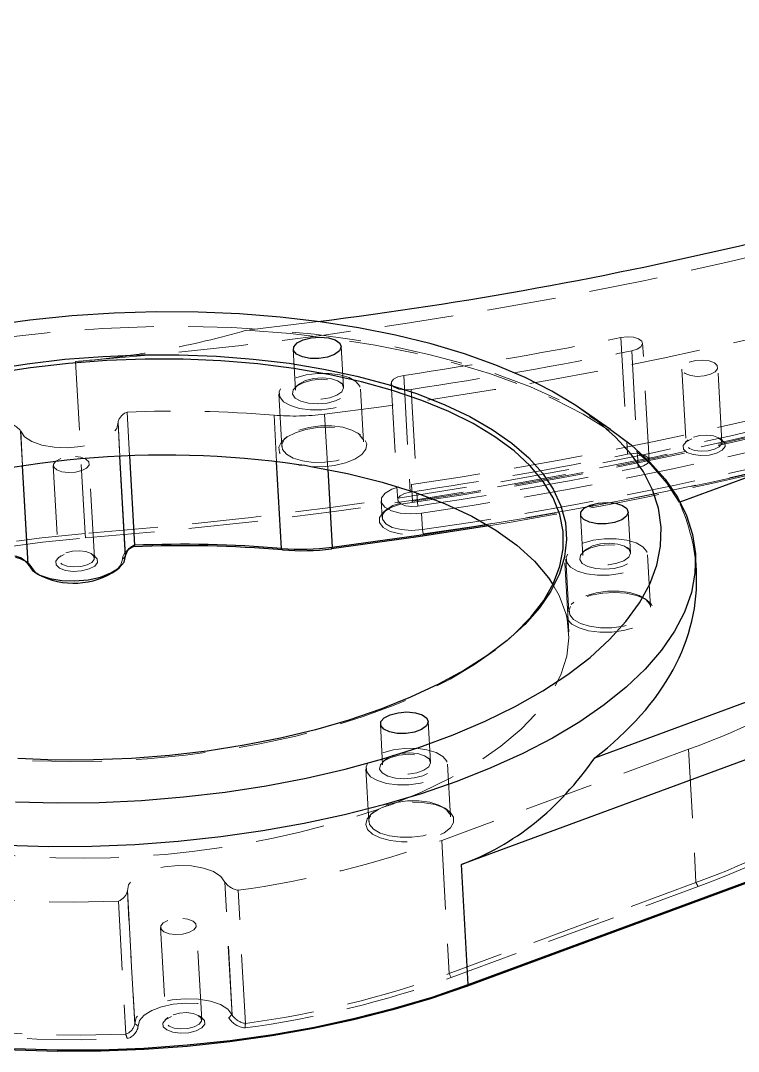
# Model space of a CAD drawing. Header units: millimetres. Extents: x 0 to 420, y 0 to 298.
# Drawn here: x 339.58 to 352.76, y 232.23 to 251.16 of the extents above; entities that cross this region are included whole.
import ezdxf

# ---------------------------------------------------------------- set-up
doc = ezdxf.new("R2010")
doc.units = ezdxf.units.MM
doc.linetypes.add('HIDDEN', pattern=[1.905, 1.27, -0.635])

msp = doc.modelspace()

# ---------------------------------------------------------------- linework, layer by layer
at = {"color": 7, "linetype": 'Continuous', "lineweight": 25}
for p, q in [((350.11822, 237.62168), (389.04266, 251.99876)), ((389.10889, 250.96946), (347.67504, 235.6655)), ((389.1993, 248.73084), (347.76545, 233.42688)), ((347.7976, 233.4602), (389.23145, 248.76416)), ((350.41096, 243.65282), (349.87023, 244.02512)), ((351.68548, 242.32182), (354.57537, 243.38923)), ((341.50613, 241.32618), (341.40431, 243.15824)), ((341.5061, 241.3387), (341.40498, 243.15827)), ((341.57981, 243.16567), (341.67097, 241.52546)), ((344.36944, 241.46839), (344.28098, 243.06018)), ((339.71759, 241.17645), (339.61707, 242.98511)), ((339.71873, 241.17561), (339.61815, 242.98527)), ((345.21762, 242.91654), (345.29691, 241.48984)), ((345.28873, 241.46223), (345.29691, 241.48984)), ((341.50547, 241.33807), (341.5061, 241.3387)), ((344.38909, 241.44142), (344.36944, 241.46839)), ((351.98402, 241.06095), (351.96762, 241.35612)), ((339.71759, 241.17645), (339.71873, 241.17561)), ((341.34676, 241.07475), (341.39638, 241.11774)), ((339.84107, 241.03131), (339.89514, 240.99408)), ((347.7976, 233.4602), (347.67504, 235.6655)), ((347.7976, 233.4602), (347.76545, 233.42688))]:
    msp.add_line(p, q, dxfattribs=at)
at = {"color": 7, "linetype": 'HIDDEN', "lineweight": 18}
for p, q in [((345.04223, 245.6357), (343.72419, 245.4732)), ((350.60007, 245.34058), (350.71913, 243.1982)), ((344.58685, 245.12684), (344.62852, 244.37701)), ((345.50716, 244.42584), (345.46549, 245.17568)), ((350.79694, 245.09513), (350.916, 242.95275)), ((351.1171, 243.09212), (350.99804, 245.23451)), ((340.76543, 241.74004), (340.58981, 244.90006)), ((351.71878, 244.75805), (351.79518, 243.38336)), ((352.45417, 243.41998), (352.37777, 244.79468)), ((345.49662, 244.48395), (345.44255, 244.52118)), ((346.61444, 244.64434), (346.73351, 242.50196)), ((344.68217, 244.47892), (344.63256, 244.43593)), ((345.87324, 243.42541), (345.81966, 244.38948)), ((346.38322, 244.49971), (346.50228, 242.35733)), ((346.75107, 244.38837), (346.87013, 242.24599)), ((344.32197, 244.30625), (344.37555, 243.34218)), ((341.53504, 243.97135), (341.57981, 243.16567)), ((341.37017, 243.78459), (341.36907, 243.78453)), ((341.50505, 241.33766), (341.36907, 243.78453)), ((341.40498, 243.15827), (341.37017, 243.78459)), ((341.40431, 243.15824), (341.37019, 243.77208)), ((344.28098, 243.06018), (344.23351, 243.91428)), ((345.16098, 243.93573), (345.21762, 242.91654)), ((339.58274, 243.62248), (339.58166, 243.62233)), ((339.61707, 242.98511), (339.58166, 243.62233)), ((339.61815, 242.98527), (339.58274, 243.62248)), ((345.81717, 243.55068), (345.7631, 243.58791)), ((344.46701, 243.51588), (344.41739, 243.47289)), ((351.83542, 243.45979), (351.78581, 243.4168)), ((352.45978, 243.45425), (352.4057, 243.49148)), ((340.937, 241.29456), (340.84076, 243.02632)), ((340.18178, 242.9897), (340.27802, 241.25794)), ((346.77336, 242.33846), (346.75649, 242.64197)), ((346.19909, 242.34048), (346.21595, 242.03697)), ((351.67084, 242.31642), (351.68548, 242.32182)), ((346.28957, 242.17679), (346.23995, 242.13379)), ((346.93928, 242.11644), (346.95615, 241.81293)), ((349.85634, 242.09027), (349.89801, 241.34043)), ((350.77665, 241.38926), (350.73498, 242.1391)), ((340.77308, 241.65986), (340.76543, 241.74004)), ((346.97278, 241.73378), (346.95615, 241.81293)), ((349.64275, 239.93751), (349.54452, 241.70498)), ((350.76611, 241.44737), (350.71204, 241.4846)), ((340.31826, 241.33437), (340.26865, 241.29138)), ((340.94261, 241.32883), (340.88854, 241.36606)), ((341.4492, 241.26918), (341.50613, 241.32607)), ((341.50505, 241.33766), (341.50547, 241.33807)), ((341.5793, 241.46495), (341.52969, 241.42195)), ((349.95166, 241.44234), (349.90205, 241.39935)), ((351.14273, 240.38883), (351.08915, 241.35291)), ((339.69887, 241.21578), (339.64479, 241.25301)), ((339.78523, 241.11823), (339.7233, 241.16433)), ((349.59146, 241.26967), (349.64504, 240.3056)), ((351.08666, 240.51411), (351.03259, 240.55134)), ((349.7365, 240.47931), (349.68688, 240.43631)), ((348.54461, 239.80579), (348.59422, 239.84878)), ((347.10466, 237.54153), (347.06299, 238.29136)), ((346.18435, 238.24253), (346.22602, 237.4927)), ((351.84163, 237.78219), (347.31037, 236.10853)), ((351.84163, 237.78219), (351.97757, 235.3363)), ((346.27967, 237.59461), (346.23006, 237.55161)), ((347.09412, 237.59963), (347.04005, 237.63686)), ((347.47074, 236.5411), (347.41716, 237.50517)), ((345.91947, 237.42194), (345.97305, 236.45787)), ((346.06451, 236.63157), (346.01489, 236.58858)), ((347.41467, 236.66637), (347.3606, 236.7036)), ((347.31037, 236.10853), (347.4463, 233.66264)), ((343.32803, 235.34252), (343.32911, 235.34267)), ((343.46402, 232.89565), (343.32803, 235.34252)), ((343.46504, 232.89678), (343.32911, 235.34267)), ((351.97757, 235.3363), (347.4463, 233.66264)), ((347.48441, 233.58884), (352.01567, 235.2625)), ((351.97757, 235.3363), (352.01567, 235.2625)), ((341.54058, 235.19292), (341.67651, 232.74703)), ((341.5406, 235.18041), (341.5417, 235.18047)), ((341.67653, 232.73453), (341.5406, 235.18041)), ((341.67769, 232.7336), (341.5417, 235.18047)), ((343.708, 232.74701), (343.57207, 235.1929)), ((341.37573, 234.99365), (341.51167, 232.54776)), ((342.14939, 234.51042), (342.24563, 232.77867)), ((342.90461, 232.81529), (342.80837, 234.54705)), ((347.4463, 233.66264), (347.48441, 233.58884)), ((342.28587, 232.8551), (342.23626, 232.8121)), ((342.91022, 232.84956), (342.85615, 232.88679)), ((343.45933, 232.9089), (343.40336, 232.84788)), ((343.46504, 232.89678), (343.46402, 232.89565)), ((341.6765, 232.74716), (341.73939, 232.69692)), ((341.67769, 232.7336), (341.67653, 232.73453))]:
    msp.add_line(p, q, dxfattribs=at)
at = {"color": 7, "linetype": 'HIDDEN', "lineweight": 18, "flags": 128}
for points in [[(340.58981, 244.90006), (342.11575, 245.03495), (343.63466, 245.19631), (345.14421, 245.38388), (346.6421, 245.5974), (348.12602, 245.83652), (349.5937, 246.10088), (351.04289, 246.39007), (352.47136, 246.70365), (353.87693, 247.04114), (355.25743, 247.40203), (356.61076, 247.78575), (357.93483, 248.19172), (359.22762, 248.61933), (360.48714, 249.0679)], [(360.66276, 245.90788), (359.40324, 245.45931), (358.11045, 245.03171), (356.78638, 244.62574), (355.43305, 244.24201), (354.05255, 243.88113), (352.64698, 243.54364), (351.21851, 243.23005), (349.76932, 242.94086), (348.30164, 242.6765), (346.81772, 242.43738), (345.31983, 242.22387), (343.81028, 242.03629), (342.29137, 241.87493), (340.76543, 241.74004)], [(340.77308, 241.65986), (342.30135, 241.79496), (343.82259, 241.95656), (345.33445, 242.14443), (346.83464, 242.35827), (348.32083, 242.59775), (349.79076, 242.86252), (351.24216, 243.15215), (352.67282, 243.46621), (354.08054, 243.80422), (355.46316, 244.16566), (356.81855, 244.54997), (358.14465, 244.95657), (359.43942, 245.38482), (360.70087, 245.83408)], [(335.17766, 244.34434), (335.83598, 244.57109), (336.52532, 244.77656), (337.24184, 244.95962), (337.98152, 245.11924), (338.74022, 245.25452), (339.51371, 245.36471), (340.29766, 245.44919), (341.08769, 245.5075), (341.87937, 245.5393), (342.66828, 245.54441), (343.45001, 245.52282), (344.22019, 245.47463), (344.9745, 245.40012), (345.70873, 245.29971), (346.41878, 245.17395), (347.10067, 245.02355), (347.75059, 244.84935), (348.36491, 244.65233), (348.94018, 244.43358), (349.4732, 244.19434), (349.96098, 243.93593), (350.40079, 243.65981), (350.41096, 243.65282)], [(343.72419, 245.4732), (344.53368, 245.41153), (345.32344, 245.32054), (346.08852, 245.20078), (346.82413, 245.05302), (347.52565, 244.87818), (348.18869, 244.67735), (348.8091, 244.45179), (349.38297, 244.20293), (349.90673, 243.9323), (350.37707, 243.64163), (350.79107, 243.33271), (351.14611, 243.0075), (351.43998, 242.66802), (351.67084, 242.31642)], [(350.60007, 245.34058), (350.71586, 245.35297), (350.82901, 245.34478), (350.92229, 245.31727), (350.9815, 245.27463), (350.99763, 245.22334), (350.96822, 245.17122), (350.89774, 245.1262), (350.79694, 245.09513)], [(351.85506, 244.88771), (351.97195, 244.91697), (352.10046, 244.92484), (352.22103, 244.91009), (352.3153, 244.87499), (352.36891, 244.82488), (352.37371, 244.76738), (352.32897, 244.71124), (352.24149, 244.66502), (352.1246, 244.63576), (351.99609, 244.6279), (351.87552, 244.64264), (351.78125, 244.67774), (351.72764, 244.72786), (351.72284, 244.78536), (351.76758, 244.84149), (351.85506, 244.88771)], [(344.63169, 244.60091), (344.82046, 244.65381), (345.0295, 244.68193), (345.24189, 244.68298), (345.44042, 244.65688), (345.60901, 244.60575), (345.734, 244.53372), (345.80526, 244.44664), (345.81702, 244.35156), (345.76833, 244.25617), (345.66313, 244.16822), (345.50994, 244.09482), (345.32118, 244.04192), (345.11214, 244.0138), (344.89975, 244.01275), (344.70121, 244.03885), (344.53262, 244.08998), (344.40764, 244.16201), (344.33638, 244.24909), (344.32462, 244.34418), (344.37331, 244.43956), (344.47851, 244.52751), (344.63169, 244.60091)], [(344.77807, 244.51657), (344.65735, 244.45528), (344.5865, 244.38104), (344.57407, 244.3028), (344.62155, 244.23), (344.72322, 244.17141), (344.86682, 244.1341), (345.03502, 244.12258), (345.20754, 244.13823), (345.36357, 244.17917), (345.48429, 244.24045), (345.55513, 244.31469), (345.56757, 244.39293), (345.52008, 244.46574), (345.41841, 244.52432), (345.27482, 244.56163), (345.10662, 244.57315), (344.9341, 244.5575), (344.77807, 244.51657)], [(344.81022, 244.54988), (344.95623, 244.58736), (345.11731, 244.59973), (345.27171, 244.58531), (345.39858, 244.54606), (345.48078, 244.48728), (345.50721, 244.4169), (345.4743, 244.34443), (345.38649, 244.27966), (345.25565, 244.23134), (345.09945, 244.20598), (344.93898, 244.20702), (344.79591, 244.23432), (344.68956, 244.28418), (344.63431, 244.34988), (344.6376, 244.42254), (344.69901, 244.49235), (344.81022, 244.54988)], [(346.75107, 244.38837), (346.63422, 244.38142), (346.52477, 244.39501), (346.43937, 244.42707), (346.39102, 244.47273), (346.38708, 244.52503), (346.42816, 244.57601), (346.508, 244.61791), (346.61444, 244.64434)], [(339.58274, 243.62248), (339.65331, 243.51872), (339.78629, 243.43047), (339.97155, 243.36447), (340.19495, 243.32576), (340.43945, 243.31728), (340.68641, 243.33968), (340.91697, 243.39126), (341.11356, 243.46807), (341.26118, 243.56427), (341.34858, 243.67251), (341.36907, 243.78453)], [(344.91102, 242.97054), (345.12837, 242.96696), (345.34564, 242.99008), (345.54687, 243.0382), (345.71727, 243.10779), (345.8443, 243.19372), (345.91864, 243.2897), (345.93481, 243.38865), (345.89164, 243.48331), (345.79229, 243.56672), (345.64406, 243.63274), (345.45785, 243.67653), (345.24735, 243.69487), (345.02804, 243.6864), (344.81602, 243.65175), (344.62689, 243.59347), (344.47455, 243.51584), (344.3702, 243.42457), (344.3215, 243.32636), (344.33203, 243.22844), (344.40103, 243.138), (344.52342, 243.06169), (344.6902, 243.00512)], [(344.68527, 243.63684), (344.87403, 243.68974), (345.08308, 243.71786), (345.29547, 243.71891), (345.494, 243.69281), (345.66259, 243.64168), (345.78758, 243.56965), (345.85884, 243.48257), (345.8706, 243.38749), (345.82191, 243.2921), (345.71671, 243.20415), (345.56352, 243.13075), (345.37476, 243.07785), (345.16572, 243.04973), (344.95332, 243.04868), (344.75479, 243.07478), (344.5862, 243.12591), (344.46121, 243.19794), (344.38995, 243.28502), (344.37819, 243.3801), (344.42689, 243.47549), (344.53209, 243.56344), (344.68527, 243.63684)], [(351.89931, 243.4797), (351.79592, 243.42507), (351.74305, 243.35874), (351.74872, 243.29078), (351.81208, 243.23155), (351.92349, 243.19007), (352.06597, 243.17265), (352.21785, 243.18194), (352.356, 243.21653), (352.45938, 243.27115), (352.51226, 243.33749), (352.50658, 243.40544), (352.44322, 243.46467), (352.33182, 243.50615), (352.18933, 243.52357), (352.03745, 243.51428), (351.89931, 243.4797)], [(351.93146, 243.51301), (352.04835, 243.54228), (352.17686, 243.55014), (352.29743, 243.5354), (352.3917, 243.5003), (352.44531, 243.45018), (352.45011, 243.39268), (352.40537, 243.33655), (352.31789, 243.29033), (352.201, 243.26106), (352.07249, 243.2532), (351.95192, 243.26794), (351.85765, 243.30304), (351.80404, 243.35316), (351.79924, 243.41066), (351.84398, 243.46679), (351.93146, 243.51301)], [(350.71913, 243.1982), (350.83493, 243.21058), (350.94808, 243.2024), (351.04136, 243.17489), (351.10057, 243.13225), (351.11669, 243.08096), (351.08728, 243.02884), (351.01681, 242.98382), (350.916, 242.95275)], [(340.31805, 243.11935), (340.23058, 243.07313), (340.18583, 243.017), (340.19063, 242.9595), (340.24425, 242.90938), (340.33851, 242.87428), (340.45908, 242.85954), (340.58759, 242.8674), (340.70448, 242.89667), (340.79196, 242.94289), (340.8367, 242.99902), (340.8319, 243.05652), (340.77829, 243.10664), (340.68402, 243.14174), (340.56346, 243.15648), (340.43495, 243.14862), (340.31805, 243.11935)], [(346.93928, 242.11644), (346.74185, 242.10188), (346.55089, 242.11663), (346.38694, 242.15909), (346.26767, 242.22468), (346.20591, 242.30635), (346.20832, 242.39531), (346.27464, 242.48196), (346.39773, 242.55699), (346.56432, 242.61231), (346.75649, 242.64197)], [(346.73351, 242.50196), (346.62706, 242.47552), (346.54722, 242.43362), (346.50615, 242.38264), (346.51008, 242.33034), (346.55843, 242.28469), (346.64383, 242.25262), (346.75329, 242.23903), (346.87013, 242.24599)], [(346.76702, 242.31115), (346.55657, 242.27798), (346.37454, 242.21682), (346.24045, 242.13423), (346.16867, 242.03906), (346.1669, 241.94151), (346.23532, 241.85205), (346.3666, 241.78026), (346.54667, 241.73385), (346.75622, 241.71778), (346.97278, 241.73378)], [(346.95615, 241.81293), (346.75872, 241.79838), (346.56775, 241.81313), (346.40381, 241.85558), (346.28453, 241.92118), (346.22278, 242.00285), (346.22519, 242.0918), (346.29151, 242.17846), (346.41459, 242.25348), (346.58119, 242.3088), (346.77336, 242.33846)], [(340.76543, 241.74004), (339.97371, 241.66356), (339.19117, 241.56085), (338.42222, 241.43249), (337.67124, 241.27923), (336.94248, 241.10191), (336.24006, 240.90155), (335.56798, 240.67928), (334.93004, 240.43637), (334.32985, 240.17419), (333.77082, 239.89423), (333.25612, 239.59806), (332.78866, 239.28738), (332.3711, 238.96395), (332.00579, 238.62958), (331.69482, 238.28619), (331.43994, 237.93572), (331.2426, 237.58015), (331.10391, 237.2215), (331.02467, 236.8618), (331.00531, 236.50309), (331.00765, 236.44842)], [(332.61838, 234.11449), (332.56787, 234.14965), (332.18593, 234.44457), (331.85731, 234.75387), (331.58389, 235.07581), (331.3672, 235.40855), (331.20848, 235.75022), (331.10863, 236.09888), (331.06821, 236.45255), (331.08745, 236.80923), (331.16625, 237.16689), (331.30415, 237.52351), (331.50038, 237.87707), (331.75381, 238.22556), (332.06303, 238.56701), (332.42626, 238.89948), (332.84147, 239.22108), (333.30628, 239.53001), (333.81807, 239.82449), (334.37393, 240.10287), (334.97072, 240.36357), (335.60505, 240.60511), (336.27333, 240.82611), (336.97177, 241.02534), (337.6964, 241.20165), (338.44314, 241.35405), (339.20773, 241.48168), (339.98585, 241.58381), (340.77308, 241.65986)], [(349.90118, 241.56434), (350.08994, 241.61724), (350.29899, 241.64535), (350.51138, 241.6464), (350.70991, 241.6203), (350.8785, 241.56917), (351.00349, 241.49715), (351.07475, 241.41006), (351.08651, 241.31498), (351.03782, 241.2196), (350.93262, 241.13164), (350.77943, 241.05824), (350.59067, 241.00534), (350.38162, 240.97723), (350.16923, 240.97618), (349.9707, 241.00227), (349.80211, 241.05341), (349.67712, 241.12543), (349.60586, 241.21251), (349.5941, 241.3076), (349.6428, 241.40298), (349.748, 241.49094), (349.90118, 241.56434)], [(350.04756, 241.47999), (349.92684, 241.41871), (349.85599, 241.34447), (349.84356, 241.26623), (349.89104, 241.19342), (349.99271, 241.13483), (350.13631, 241.09753), (350.30451, 241.086), (350.47703, 241.10166), (350.63306, 241.14259), (350.75377, 241.20387), (350.82462, 241.27811), (350.83705, 241.35635), (350.78957, 241.42916), (350.6879, 241.48775), (350.54431, 241.52505), (350.3761, 241.53657), (350.20359, 241.52092), (350.04756, 241.47999)], [(350.07971, 241.5133), (350.22572, 241.55078), (350.3868, 241.56315), (350.5412, 241.54874), (350.66807, 241.50949), (350.75027, 241.4507), (350.7767, 241.38033), (350.74379, 241.30786), (350.65598, 241.24309), (350.52514, 241.19476), (350.36894, 241.1694), (350.20846, 241.17044), (350.06539, 241.19774), (349.95905, 241.24761), (349.9038, 241.31331), (349.90709, 241.38597), (349.96849, 241.45578), (350.07971, 241.5133)], [(340.38214, 241.35427), (340.27876, 241.29965), (340.22588, 241.23332), (340.23156, 241.16536), (340.29492, 241.10613), (340.40632, 241.06465), (340.54881, 241.04723), (340.70069, 241.05652), (340.83883, 241.09111), (340.94221, 241.14573), (340.99509, 241.21206), (340.98942, 241.28002), (340.92606, 241.33925), (340.81465, 241.38073), (340.67217, 241.39815), (340.52029, 241.38886), (340.38214, 241.35427)], [(340.4143, 241.38759), (340.53119, 241.41686), (340.6597, 241.42472), (340.78027, 241.40998), (340.87453, 241.37488), (340.92815, 241.32476), (340.93295, 241.26726), (340.8882, 241.21113), (340.80073, 241.16491), (340.68383, 241.13564), (340.55532, 241.12778), (340.43476, 241.14252), (340.34049, 241.17762), (340.28688, 241.22774), (340.28208, 241.28524), (340.32682, 241.34137), (340.4143, 241.38759)], [(339.89514, 240.99408), (339.85591, 241.0245), (339.78523, 241.11823)], [(341.4492, 241.26918), (341.42403, 241.16676), (341.34676, 241.07475)], [(349.35244, 240.80784), (349.46524, 240.60508), (349.58876, 240.27496)], [(349.61359, 240.16799), (349.69674, 240.08053), (349.83136, 240.00874), (350.00754, 239.95789), (350.21234, 239.93172), (350.43071, 239.93216), (350.64659, 239.95916), (350.84411, 240.01076), (351.00875, 240.08315), (351.12842, 240.17101), (351.19432, 240.26789), (351.20159, 240.36666), (351.14972, 240.46007), (351.04251, 240.54124), (350.88784, 240.60422), (350.69708, 240.64436), (350.48425, 240.65873), (350.265, 240.64627), (350.05544, 240.60788), (349.87098, 240.5464), (349.72517, 240.46634), (349.62874, 240.37359), (349.58876, 240.27496)], [(349.95476, 240.60027), (350.14352, 240.65317), (350.35257, 240.68128), (350.56496, 240.68233), (350.76349, 240.65623), (350.93208, 240.6051), (351.05707, 240.53307), (351.12833, 240.44599), (351.14009, 240.35091), (351.0914, 240.25553), (350.98619, 240.16757), (350.83301, 240.09417), (350.64425, 240.04127), (350.4352, 240.01315), (350.22281, 240.0121), (350.02428, 240.0382), (349.85569, 240.08934), (349.7307, 240.16136), (349.65944, 240.24844), (349.64768, 240.34353), (349.69637, 240.43891), (349.80157, 240.52686), (349.95476, 240.60027)], [(349.61359, 240.16799), (349.64521, 239.82954), (349.60678, 239.48811), (349.49864, 239.14665), (349.3217, 238.80805), (349.07749, 238.47522), (348.76808, 238.15101), (348.39614, 237.83818), (347.96482, 237.53942), (347.47784, 237.25728), (346.93935, 236.99417), (346.35395, 236.75234)], [(334.34715, 239.03688), (334.62033, 238.85934), (335.04563, 238.62588), (335.51765, 238.41184), (336.03291, 238.21882), (336.58758, 238.04824), (337.17757, 237.90136), (337.7985, 237.77928), (338.44578, 237.68289), (339.11462, 237.61291), (339.80006, 237.56985), (340.49702, 237.55405), (341.20036, 237.5656), (341.90485, 237.60444), (342.60529, 237.67026), (343.29649, 237.76259), (343.97333, 237.88074), (344.6308, 238.02383), (345.26404, 238.19081), (345.86835, 238.38043), (346.43926, 238.5913), (346.97254, 238.82186), (347.46425, 239.07039), (347.91075, 239.33506), (348.30872, 239.6139), (348.56923, 239.82728)], [(346.22919, 237.7166), (346.41796, 237.7695), (346.627, 237.79762), (346.83939, 237.79867), (347.03792, 237.77257), (347.20651, 237.72144), (347.3315, 237.64941), (347.40276, 237.56233), (347.41452, 237.46725), (347.36583, 237.37186), (347.26063, 237.28391), (347.10744, 237.21051), (346.91868, 237.15761), (346.70964, 237.12949), (346.49724, 237.12844), (346.29871, 237.15454), (346.13012, 237.20567), (346.00514, 237.2777), (345.93388, 237.36478), (345.92211, 237.45986), (345.97081, 237.55525), (346.07601, 237.6432), (346.22919, 237.7166)], [(346.40772, 237.66557), (346.55373, 237.70305), (346.71481, 237.71542), (346.86921, 237.701), (346.99608, 237.66175), (347.07828, 237.60297), (347.10471, 237.53259), (347.0718, 237.46012), (346.98399, 237.39535), (346.85315, 237.34702), (346.69695, 237.32167), (346.53648, 237.32271), (346.39341, 237.35001), (346.28706, 237.39987), (346.23181, 237.46557), (346.2351, 237.53823), (346.29651, 237.60804), (346.40772, 237.66557)], [(346.37557, 237.63225), (346.25485, 237.57097), (346.184, 237.49673), (346.17157, 237.41849), (346.21905, 237.34569), (346.32072, 237.2871), (346.46432, 237.24979), (346.63252, 237.23827), (346.80504, 237.25392), (346.96107, 237.29486), (347.08179, 237.35614), (347.15263, 237.43038), (347.16507, 237.50862), (347.11758, 237.58142), (347.01591, 237.64001), (346.87232, 237.67732), (346.70412, 237.68884), (346.5316, 237.67319), (346.37557, 237.63225)], [(346.15795, 236.67995), (346.02376, 236.59607), (345.9411, 236.50116), (345.91606, 236.40219), (345.95046, 236.30644), (346.04179, 236.22093), (346.18333, 236.15197), (346.36468, 236.10461), (346.5725, 236.08234), (346.79152, 236.08679), (347.00564, 236.11765), (347.19913, 236.17263), (347.35775, 236.2477), (347.46986, 236.33734), (347.5272, 236.43497), (347.52557, 236.5334), (347.46509, 236.62539), (347.35019, 236.7042), (347.18933, 236.76402), (346.99433, 236.80046), (346.77953, 236.81084), (346.5607, 236.7944), (346.35395, 236.75234)], [(346.28277, 236.75253), (346.47153, 236.80543), (346.68058, 236.83355), (346.89297, 236.8346), (347.0915, 236.8085), (347.26009, 236.75736), (347.38508, 236.68534), (347.45634, 236.59826), (347.4681, 236.50317), (347.41941, 236.40779), (347.31421, 236.31984), (347.16102, 236.24643), (346.97226, 236.19353), (346.76321, 236.16542), (346.55082, 236.16437), (346.35229, 236.19047), (346.1837, 236.2416), (346.05871, 236.31363), (345.98745, 236.40071), (345.97569, 236.49579), (346.02439, 236.59118), (346.12959, 236.67913), (346.28277, 236.75253)], [(341.37573, 234.99365), (340.55231, 234.97533), (339.73504, 234.98771), (338.92949, 235.03072), (338.14116, 235.10406), (337.3754, 235.20724), (336.63744, 235.33954), (335.93231, 235.50008), (335.26481, 235.68774), (334.63949, 235.90127), (334.06061, 236.13919)], [(343.32803, 235.34252), (343.25746, 235.44628), (343.12448, 235.53453), (342.93922, 235.60053), (342.71582, 235.63924), (342.47132, 235.64772), (342.22437, 235.62532), (341.9938, 235.57374), (341.79721, 235.49693), (341.64959, 235.40073), (341.5622, 235.29249), (341.5417, 235.18047)], [(342.28566, 234.64008), (342.19819, 234.59386), (342.15344, 234.53773), (342.15824, 234.48023), (342.21186, 234.43011), (342.30612, 234.39501), (342.42669, 234.38027), (342.5552, 234.38813), (342.67209, 234.4174), (342.75957, 234.46361), (342.80431, 234.51975), (342.79951, 234.57725), (342.7459, 234.62736), (342.65163, 234.66246), (342.53107, 234.67721), (342.40256, 234.66934), (342.28566, 234.64008)], [(334.13817, 233.62735), (334.72273, 233.38588), (335.35467, 233.16923), (336.02965, 232.97888), (336.74301, 232.81614), (337.48983, 232.68214), (338.26495, 232.57781), (339.06304, 232.50385), (339.87858, 232.46079), (340.70596, 232.44892), (341.53946, 232.46832)], [(341.51167, 232.54776), (340.68824, 232.52944), (339.87097, 232.54182), (339.06542, 232.58483), (338.27709, 232.65818), (337.51133, 232.76135), (336.77337, 232.89366), (336.06824, 233.05419), (335.40074, 233.24186), (334.77542, 233.45538), (334.19654, 233.6933)], [(343.45933, 232.9089), (343.3836, 233.00932), (343.24868, 233.0942), (343.06447, 233.15733), (342.84444, 233.19408), (342.60469, 233.20176), (342.36278, 233.17982), (342.13641, 233.12985), (341.94216, 233.05552), (341.79423, 232.96226), (341.70347, 232.8569), (341.6765, 232.74716)], [(341.73939, 232.69692), (341.76455, 232.79935), (341.84927, 232.89768), (341.98733, 232.98472), (342.16864, 233.0541), (342.37991, 233.10073), (342.6057, 233.12122), (342.82946, 233.11405), (343.03482, 233.07975), (343.20676, 233.02083), (343.33267, 232.94161), (343.40336, 232.84788)], [(342.34975, 232.875), (342.24637, 232.82038), (342.19349, 232.75404), (342.19917, 232.68609), (342.26253, 232.62686), (342.37393, 232.58538), (342.51642, 232.56795), (342.6683, 232.57724), (342.80644, 232.61183), (342.90982, 232.66645), (342.9627, 232.73279), (342.95703, 232.80075), (342.89367, 232.85998), (342.78226, 232.90146), (342.63978, 232.91888), (342.4879, 232.90959), (342.34975, 232.875)], [(342.38191, 232.90832), (342.4988, 232.93759), (342.62731, 232.94545), (342.74788, 232.9307), (342.84214, 232.8956), (342.89576, 232.84549), (342.90056, 232.78799), (342.85581, 232.73185), (342.76834, 232.68564), (342.65144, 232.65637), (342.52293, 232.64851), (342.40237, 232.66325), (342.3081, 232.69835), (342.25449, 232.74847), (342.24969, 232.80597), (342.29443, 232.8621), (342.38191, 232.90832)]]:
    msp.add_lwpolyline(points, dxfattribs=at)
at = {"color": 7, "linetype": 'Continuous', "lineweight": 25, "flags": 128}
for points in [[(339.48654, 236.81428), (340.25248, 236.79653), (341.02504, 236.80589), (341.79958, 236.8423), (342.57144, 236.90554), (343.33598, 236.99524), (344.0886, 237.11084), (344.82478, 237.25165), (345.54008, 237.41684), (346.23021, 237.6054), (346.89101, 237.8162), (347.51852, 238.04798), (348.10895, 238.29933), (348.65876, 238.56875), (349.16463, 238.85462), (349.62354, 239.15522), (350.03271, 239.46873), (350.38969, 239.79328), (350.69233, 240.12692), (350.9388, 240.46763), (351.12764, 240.81337), (351.25769, 241.16205), (351.32818, 241.51159), (351.33869, 241.85987), (351.28915, 242.20481), (351.17987, 242.54433), (351.01148, 242.87639), (350.78502, 243.19898), (350.50184, 243.51018), (350.16365, 243.80811), (349.77247, 244.09097), (349.33066, 244.35707), (348.84089, 244.60481), (348.30609, 244.83269), (347.72947, 245.03934), (347.11452, 245.22353), (346.46492, 245.38414), (345.78459, 245.52021), (345.07761, 245.63093), (344.34824, 245.71561), (343.60086, 245.77376), (342.83997, 245.80503), (342.07014, 245.80923), (341.29601, 245.78632), (340.52223, 245.73646), (339.75345, 245.65994), (338.9943, 245.55721)], [(344.76855, 245.29971), (344.91456, 245.33719), (345.07564, 245.34956), (345.23004, 245.33515), (345.35691, 245.2959), (345.43911, 245.23712), (345.46554, 245.16674), (345.43263, 245.09427), (345.34482, 245.0295), (345.21398, 244.98117), (345.05778, 244.95581), (344.8973, 244.95686), (344.75423, 244.98415), (344.64789, 245.03402), (344.59264, 245.09972), (344.59593, 245.17238), (344.65733, 245.24219), (344.76855, 245.29971)], [(339.0208, 244.75364), (339.70027, 244.85987), (340.39166, 244.94048), (341.08998, 244.99488), (341.79021, 245.02269), (342.4873, 245.0237), (343.17622, 244.99791), (343.85201, 244.9455), (344.50981, 244.86685), (345.14487, 244.76252), (345.75262, 244.63327), (346.32867, 244.48004), (346.86889, 244.30391), (347.36937, 244.10617), (347.82652, 243.88823), (348.23703, 243.65167), (348.59795, 243.39819), (348.90667, 243.12962), (349.16098, 242.8479), (349.35905, 242.55504), (349.49944, 242.25317), (349.58114, 241.94446), (349.60356, 241.63113), (349.56655, 241.31544), (349.47037, 240.99966), (349.31571, 240.68607), (349.10369, 240.37693), (348.83583, 240.07447), (348.51407, 239.78086), (348.14072, 239.49822), (347.71847, 239.22859), (347.25037, 238.97391), (346.73979, 238.73602), (346.1904, 238.51662), (345.60617, 238.31731), (344.9913, 238.13951), (344.35023, 237.9845), (343.68757, 237.85341), (343.00809, 237.74718), (342.3167, 237.66657), (341.61838, 237.61217), (340.91815, 237.58436), (340.22107, 237.58335), (339.53215, 237.60914)], [(348.56923, 239.82728), (348.65523, 239.90486), (348.9477, 240.20578), (349.18398, 240.51443), (349.36231, 240.82852), (349.48138, 241.14573), (349.54029, 241.46372), (349.53862, 241.78012), (349.47638, 242.0926), (349.35402, 242.39884), (349.17246, 242.69657), (348.93304, 242.9836), (348.63753, 243.25778), (348.28811, 243.51711), (347.88738, 243.75964), (347.43831, 243.9836), (346.94421, 244.18732), (346.40875, 244.36929), (345.83589, 244.52817), (345.22986, 244.66277), (344.59517, 244.77211), (343.9365, 244.85537), (343.25874, 244.91194), (342.5669, 244.9414), (341.8661, 244.94353), (341.16153, 244.91831), (340.45841, 244.86593), (339.76195, 244.78678), (339.0773, 244.68144)], [(350.41096, 243.65282), (350.79018, 243.36751), (351.12696, 243.06068), (351.40926, 242.74102), (351.63549, 242.41033), (351.80439, 242.07045), (351.91502, 241.72329), (351.96675, 241.37079), (351.9593, 241.01492), (351.8927, 240.65766), (351.76734, 240.30102), (351.58391, 239.94699), (351.34344, 239.59756), (351.04726, 239.25467), (350.69705, 238.92024), (350.29476, 238.59614), (349.84263, 238.28419), (349.3432, 237.98613), (348.79925, 237.70363), (348.21384, 237.43826), (347.59023, 237.19152), (346.93192, 236.96477), (346.24257, 236.7593), (345.52606, 236.57624), (344.78638, 236.41662), (344.02767, 236.28134), (343.25418, 236.17115), (342.47023, 236.08666), (341.68021, 236.02836), (340.88852, 235.99656), (340.09961, 235.99145), (339.31788, 236.01304)], [(344.91102, 242.97054), (345.5822, 242.84271), (346.21808, 242.68613), (346.81322, 242.50216), (347.36255, 242.29236), (347.86135, 242.05853), (348.30536, 241.80266), (348.69078, 241.52696), (349.01432, 241.23376), (349.27321, 240.92559), (349.35244, 240.80784)], [(350.03804, 242.26314), (350.18405, 242.30062), (350.34513, 242.31298), (350.49953, 242.29857), (350.6264, 242.25932), (350.70859, 242.20054), (350.73502, 242.13016), (350.70211, 242.05769), (350.61431, 241.99292), (350.48347, 241.94459), (350.32727, 241.91924), (350.16679, 241.92028), (350.02372, 241.94757), (349.91738, 241.99744), (349.86212, 242.06314), (349.86542, 242.1358), (349.92682, 242.20561), (350.03804, 242.26314)], [(348.17282, 241.8848), (346.87829, 241.68287), (345.28873, 241.46223)], [(345.29691, 241.48984), (346.88881, 241.7108), (348.13826, 241.90535)], [(339.7233, 241.16433), (339.79904, 241.0639), (339.93395, 240.97902), (340.11816, 240.9159), (340.3382, 240.87915), (340.57794, 240.87146), (340.81985, 240.89341), (341.04622, 240.94338), (341.24047, 241.01771), (341.3884, 241.11097), (341.47917, 241.21632), (341.50613, 241.32607)], [(346.36605, 238.4154), (346.51206, 238.45288), (346.67314, 238.46525), (346.82754, 238.45084), (346.95441, 238.41159), (347.03661, 238.3528), (347.06304, 238.28243), (347.03013, 238.20996), (346.94232, 238.14518), (346.81148, 238.09686), (346.65528, 238.0715), (346.4948, 238.07254), (346.35173, 238.09984), (346.24539, 238.14971), (346.19014, 238.2154), (346.19343, 238.28807), (346.25483, 238.35787), (346.36605, 238.4154)], [(347.76545, 233.42688), (347.10634, 233.19997), (346.41599, 232.99451), (345.6983, 232.81165), (344.95736, 232.65243), (344.19736, 232.51776), (343.4226, 232.4084), (342.63748, 232.32496), (341.84644, 232.26793), (341.05398, 232.23763), (340.26458, 232.23422), (339.48271, 232.25773), (338.71282, 232.30802), (337.95925, 232.38481), (337.22629, 232.48766), (336.51809, 232.61599), (335.83866, 232.76907), (335.19185, 232.94604), (334.58133, 233.14589), (334.01056, 233.36749), (333.48278, 233.60959), (333.00097, 233.8708), (332.61838, 234.11449)], [(339.46771, 232.28439), (340.25403, 232.26075), (341.04793, 232.26417), (341.8449, 232.29465), (342.64044, 232.35201), (343.43003, 232.43591), (344.2092, 232.5459), (344.97353, 232.68134), (345.71869, 232.84146), (346.44046, 233.02536), (347.13474, 233.232), (347.7976, 233.4602)]]:
    msp.add_lwpolyline(points, dxfattribs=at)
at = {"color": 7, "linetype": 'Continuous', "lineweight": 25}
for centre, radius, start, end in [((335.86871, 318.93913), 73.8752, 277.1331714, 289.7304699), ((342.22507, 226.07116), 17.11244, 81.717458, 108.649747), ((341.75846, 241.28208), 0.25863, 109.772257, 167.354902), ((341.89145, 240.98025), 0.57146, 115.090118, 125.826399), ((342.5756, 219.91233), 21.60533, 85.185097, 92.457686), ((342.56716, 220.07698), 21.4672, 85.184051, 92.392615), ((344.73247, 245.83317), 4.37985, 265.245514, 277.404464), ((339.41239, 240.9533), 0.37808, 36.173151, 80.524797), ((339.34163, 240.63586), 0.68227, 61.29112, 77.471308), ((344.74122, 245.67525), 4.24845, 265.245514, 277.404464), ((340.5543, 242.23375), 1.40403, 241.999648, 304.362259)]:
    msp.add_arc(centre, radius, start, end, dxfattribs=at)
at = {"color": 7, "linetype": 'HIDDEN', "lineweight": 18}
for centre, radius, start, end in [((336.07039, 318.35387), 74.97132, 276.9644912, 289.7980518), ((336.52098, 313.34174), 71.43685, 278.2377244, 289.8372052), ((336.53785, 313.03823), 71.43685, 278.2377244, 289.8372052), ((336.54364, 312.899), 71.32434, 278.2409573, 289.8374046), ((336.46385, 315.05805), 73.68998, 278.1725883, 289.8331815), ((334.54256, 325.50581), 81.75761, 278.4910307, 281.3267459), ((336.48072, 314.75454), 73.68998, 278.1725883, 289.8331815), ((336.48188, 314.78318), 73.79888, 278.1725883, 289.8331815), ((334.49672, 326.47204), 82.99336, 278.4910307, 281.3267459), ((341.62253, 243.72797), 0.25863, 109.772257, 167.354902), ((342.43123, 222.52286), 21.4672, 85.184051, 92.392615), ((339.27646, 243.39918), 0.37808, 36.173151, 80.524797), ((344.59654, 248.27905), 4.37985, 265.245514, 277.404464), ((334.66162, 323.36343), 81.75761, 278.4910307, 281.3267459), ((335.27285, 321.15788), 80.28999, 279.2206399, 283.9910122), ((335.28826, 320.9707), 80.12859, 279.2532517, 284.0170235), ((334.61578, 324.32966), 82.99336, 278.4910307, 281.3267459), ((341.66689, 241.25518), 0.21814, 120.261575, 176.317787), ((339.54558, 240.99479), 0.26958, 27.252719, 62.664157), ((347.66478, 249.59155), 12.52626, 289.478199, 304.620343), ((347.80071, 247.14566), 12.52626, 289.478199, 304.620343), ((347.81793, 247.13091), 12.58889, 289.478199, 304.620343), ((340.6857, 252.89384), 17.11244, 261.717458, 288.649747), ((341.11404, 253.31763), 18.29064, 277.72319, 289.801987), ((343.63431, 235.56582), 0.37808, 216.173151, 260.524797), ((341.28825, 235.23703), 0.25863, 289.772257, 347.354902), ((341.24542, 250.92056), 18.42047, 277.654305, 289.797605), ((341.24997, 250.87174), 18.29064, 277.72319, 289.801987), ((343.74772, 233.07242), 0.4111, 213.107167, 263.187016), ((343.77024, 233.11993), 0.37808, 216.173151, 260.524797), ((341.42418, 232.79115), 0.25863, 289.772257, 347.354902), ((341.45943, 232.74003), 0.28326, 286.411343, 351.245875)]:
    msp.add_arc(centre, radius, start, end, dxfattribs=at)
msp.add_ellipse((341.35707, 241.25159), major_axis=(10.62791, -0.53292), ratio=0.55091378, start_param=0.05833845, end_param=0.27288969, dxfattribs=at)
at = {"color": 7, "linetype": 'Continuous', "lineweight": 25}
for centre, major_axis, ratio, start_param, end_param in [((341.35707, 241.25159), (10.62791, -0.53292), 0.55091378, 5.70851011, 6.34152376), ((340.76388, 251.92527), (-7.19815, 16.14295), 0.51648859, 3.10766298, 3.44395219)]:
    msp.add_ellipse(centre, major_axis=major_axis, ratio=ratio, start_param=start_param, end_param=end_param, dxfattribs=at)
at = {"color": 7, "linetype": 'HIDDEN', "lineweight": 18}
msp.add_open_spline([(343.72419, 245.4732), (343.23419, 245.33215), (342.72841, 245.21122), (341.94278, 245.06541), (341.67591, 245.02269), (341.13431, 244.95068), (340.86255, 244.92175), (340.58981, 244.90006)], degree=3, knots=[0, 0, 0, 0, 0.5, 0.5, 0.75, 0.75, 1, 1, 1, 1], dxfattribs=at)
at = {"color": 7, "linetype": 'Continuous', "lineweight": 25}
for points in [[(344.6902, 243.00512), (344.76364, 243.00593), (344.83724, 242.99441), (344.91102, 242.97054)], [(341.67097, 241.52546), (341.66347, 241.51626), (341.65621, 241.50703), (341.64913, 241.49779)], [(339.71873, 241.17561), (339.72008, 241.17217), (339.72161, 241.1684), (339.7233, 241.16433)]]:
    msp.add_open_spline(points, degree=3, dxfattribs=at)
at = {"color": 7, "linetype": 'HIDDEN', "lineweight": 18}
for points in [[(346.76702, 242.31115), (346.76917, 242.32026), (346.77128, 242.32937), (346.77336, 242.33846)], [(341.50613, 241.32607), (341.5059, 241.33027), (341.50554, 241.33414), (341.50505, 241.33766)], [(349.58876, 240.27496), (349.59756, 240.25124), (349.60584, 240.21558), (349.61359, 240.16799)], [(346.35395, 236.75234), (346.28866, 236.73964), (346.22333, 236.7155), (346.15795, 236.67995)], [(343.46402, 232.89565), (343.46258, 232.9004), (343.46102, 232.90482), (343.45933, 232.9089)], [(341.6765, 232.74716), (341.67673, 232.74296), (341.67713, 232.73843), (341.67769, 232.7336)], [(343.69895, 232.66422), (343.70176, 232.69185), (343.70477, 232.71945), (343.708, 232.74701)], [(341.53946, 232.46832), (341.53039, 232.49487), (341.52114, 232.52135), (341.51167, 232.54776)]]:
    msp.add_open_spline(points, degree=3, dxfattribs=at)

doc.saveas('drawing.dxf')
